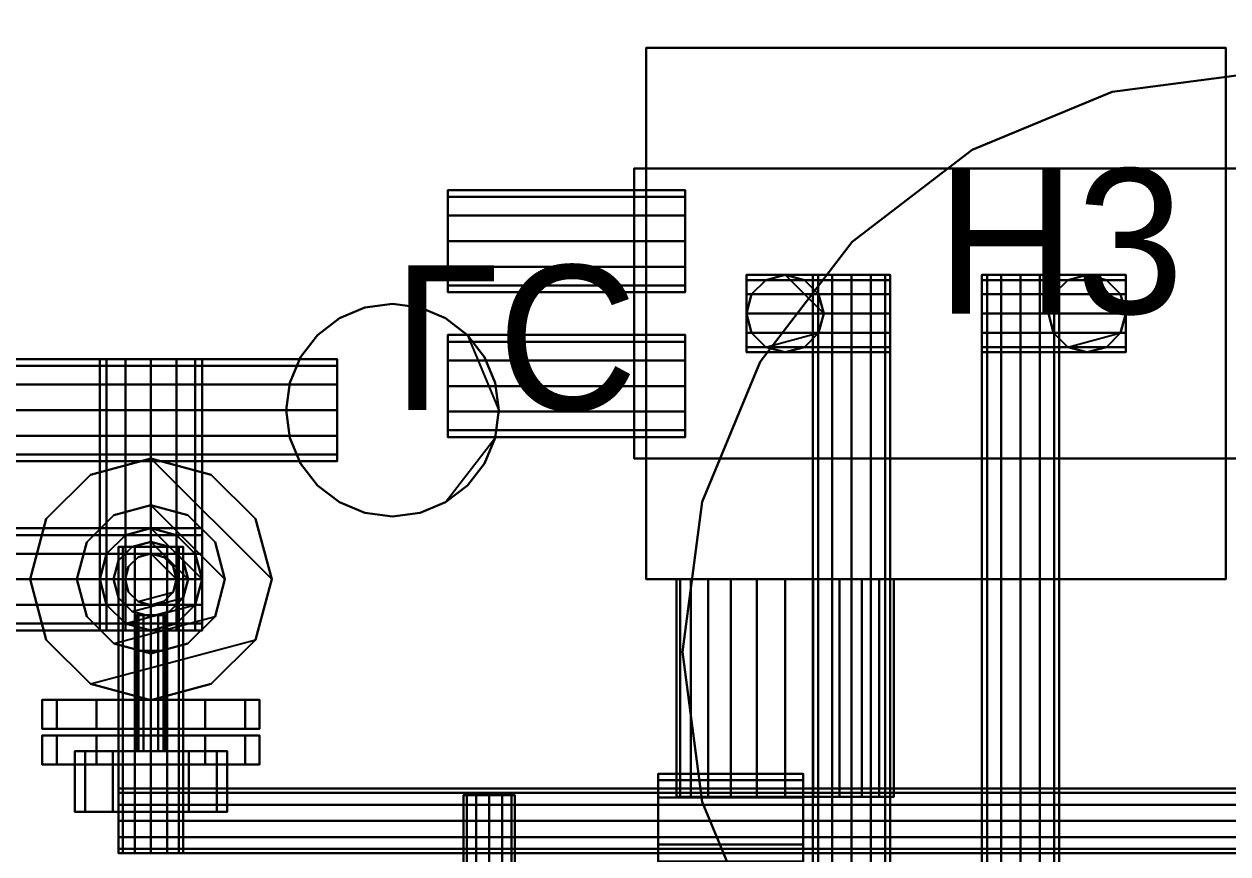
# Model space of a CAD drawing. Header units: millimetres. Extents: x 14850 to 20950, y 8600 to 14100.
# Drawn here: x 17907.5 to 18405.8, y 13236.3 to 13579.9 of the extents above; entities that cross this region are included whole.
import ezdxf

# ---------------------------------------------------------------- set-up
doc = ezdxf.new("R2010")
doc.units = ezdxf.units.MM
doc.layers.add('АР_3D_стены', color=8, linetype='Continuous')
doc.layers.add('ТМ_3D_Марки', color=7, linetype='Continuous')
for name, color, linetype, true_color in [('ТМ_3D_Арматура', 7, 'Continuous', 0xb48c3c), ('ТМ_3D_В1', 7, 'Continuous', 0x06b6d4), ('ТМ_3D_Оборудование', 7, 'Continuous', 0xe2e8f0), ('ТМ_3D_Т1', 7, 'Continuous', 0xdc2626), ('ТМ_3D_Т2', 7, 'Continuous', 0x2563eb)]:
    doc.layers.add(name, color=color, linetype=linetype, true_color=true_color)

msp = doc.modelspace()

# ---------------------------------------------------------------- texts
at = {"layer": 'ТМ_3D_Марки'}
for s, p in [('Н3', (18285, 13460, 1900)), ('ГС', (18060, 13420, 1950))]:
    msp.add_text(s, height=60, dxfattribs=at).set_placement(p)

# ---------------------------------------------------------------- meshes
at = {"layer": 'АР_3D_стены'}
mesh = msp.add_polyface(dxfattribs=at)
corners = [(14850, 13599.6), (14850, 13999.6), (19800.2, 13999.6), (19800.2, 13999.6, 3650), (14850, 13999.6, 3650), (14850, 13599.6, 3650), (20200.2, 12599.6), (19800.2, 12599.6), (19800.2, 13500.4), (19800.2, 13500.4, 3650), (19800.2, 12599.6, 3650), (20200.2, 12599.6, 3650), (19800.2, 14050), (20200.2, 14050), (20200.2, 13999.6), (20200.2, 13999.6, 3650), (20200.2, 14050, 3650), (19800.2, 14050, 3650), (18538.2, 13599.6), (18538.2, 13599.6, 3650), (19800.2, 13599.6), (19800.2, 13599.6, 3650)]
mesh.append_faces([[corners[k] for k in face] for face in [(0, 1, 2), (3, 4, 5), (6, 7, 8), (9, 10, 11), (12, 13, 14), (15, 16, 17), (18, 0, 2), (3, 5, 19), (6, 8, 20), (21, 9, 11), (12, 14, 6), (11, 15, 17), (20, 18, 2), (3, 19, 21), (2, 12, 6), (11, 17, 3), (6, 20, 2), (3, 21, 11), (2, 12, 17, 3), (12, 13, 16, 17), (13, 14, 15, 16), (14, 6, 11, 15), (6, 7, 10, 11), (7, 8, 9, 10), (8, 20, 21, 9), (20, 18, 19, 21), (18, 0, 5, 19), (0, 1, 4, 5), (1, 2, 3, 4)]])
at = {"layer": 'ТМ_3D_Арматура', "color": 155, "true_color": 0x64748b}
mesh = msp.add_polyface(dxfattribs=at)
corners = [(18010, 13350, 2060), (18003.3, 13375, 2060), (18003.3, 13375, 2340), (18010, 13350, 2340), (17985, 13393.3, 2060), (17985, 13393.3, 2340), (17960, 13400, 2060), (17960, 13400, 2340), (17935, 13393.3, 2060), (17935, 13393.3, 2340), (17916.7, 13375, 2060), (17916.7, 13375, 2340), (17910, 13350, 2060), (17910, 13350, 2340), (17916.7, 13325, 2060), (17916.7, 13325, 2340), (17935, 13306.7, 2060), (17935, 13306.7, 2340), (17960, 13300, 2060), (17960, 13300, 2340), (17985, 13306.7, 2060), (17985, 13306.7, 2340), (18003.3, 13325, 2060), (18003.3, 13325, 2340)]
mesh.append_faces([[corners[k] for k in face] for face in [(0, 1, 2, 3), (1, 4, 5, 2), (4, 6, 7, 5), (6, 8, 9, 7), (8, 10, 11, 9), (10, 12, 13, 11), (12, 14, 15, 13), (14, 16, 17, 15), (16, 18, 19, 17), (18, 20, 21, 19), (20, 22, 23, 21), (22, 0, 3, 23), (22, 20, 18, 16), (3, 2, 5, 7)]])
at = {"layer": 'ТМ_3D_Арматура', "color": 33, "true_color": 0xbf9142}
mesh = msp.add_polyface(dxfattribs=at)
corners = [(17990.65, 13350, 2457.7), (17986.54, 13365.33, 2457.7), (17986.54, 13365.33, 2542.3), (17990.65, 13350, 2542.3), (17975.33, 13376.54, 2457.7), (17975.33, 13376.54, 2542.3), (17960, 13380.65, 2457.7), (17960, 13380.65, 2542.3), (17944.67, 13376.54, 2457.7), (17944.67, 13376.54, 2542.3), (17933.46, 13365.33, 2457.7), (17933.46, 13365.33, 2542.3), (17929.35, 13350, 2457.7), (17929.35, 13350, 2542.3), (17933.46, 13334.67, 2457.7), (17933.46, 13334.67, 2542.3), (17944.67, 13323.46, 2457.7), (17944.67, 13323.46, 2542.3), (17960, 13319.35, 2457.7), (17960, 13319.35, 2542.3), (17975.33, 13323.46, 2457.7), (17975.33, 13323.46, 2542.3), (17986.54, 13334.67, 2457.7), (17986.54, 13334.67, 2542.3)]
mesh.append_faces([[corners[k] for k in face] for face in [(0, 1, 2, 3), (1, 4, 5, 2), (4, 6, 7, 5), (6, 8, 9, 7), (8, 10, 11, 9), (10, 12, 13, 11), (12, 14, 15, 13), (14, 16, 17, 15), (16, 18, 19, 17), (18, 20, 21, 19), (20, 22, 23, 21), (22, 0, 3, 23), (22, 20, 18, 16), (3, 2, 5, 7)]])
mesh = msp.add_polyface(dxfattribs=at)
corners = [(17990.65, 13350, 1807.7), (17986.54, 13365.33, 1807.7), (17986.54, 13365.33, 1892.3), (17990.65, 13350, 1892.3), (17975.33, 13376.54, 1807.7), (17975.33, 13376.54, 1892.3), (17960, 13380.65, 1807.7), (17960, 13380.65, 1892.3), (17944.67, 13376.54, 1807.7), (17944.67, 13376.54, 1892.3), (17933.46, 13365.33, 1807.7), (17933.46, 13365.33, 1892.3), (17929.35, 13350, 1807.7), (17929.35, 13350, 1892.3), (17933.46, 13334.67, 1807.7), (17933.46, 13334.67, 1892.3), (17944.67, 13323.46, 1807.7), (17944.67, 13323.46, 1892.3), (17960, 13319.35, 1807.7), (17960, 13319.35, 1892.3), (17975.33, 13323.46, 1807.7), (17975.33, 13323.46, 1892.3), (17986.54, 13334.67, 1807.7), (17986.54, 13334.67, 1892.3)]
mesh.append_faces([[corners[k] for k in face] for face in [(0, 1, 2, 3), (1, 4, 5, 2), (4, 6, 7, 5), (6, 8, 9, 7), (8, 10, 11, 9), (10, 12, 13, 11), (12, 14, 15, 13), (14, 16, 17, 15), (16, 18, 19, 17), (18, 20, 21, 19), (20, 22, 23, 21), (22, 0, 3, 23), (22, 20, 18, 16), (3, 2, 5, 7)]])
mesh = msp.add_polyface(dxfattribs=at)
corners = [(17975.45, 13350, 520), (17973.38, 13357.73, 520), (17973.38, 13357.73, 580), (17975.45, 13350, 580), (17967.72, 13363.38, 520), (17967.72, 13363.38, 580), (17960, 13365.45, 520), (17960, 13365.45, 580), (17952.28, 13363.38, 520), (17952.28, 13363.38, 580), (17946.62, 13357.73, 520), (17946.62, 13357.73, 580), (17944.55, 13350, 520), (17944.55, 13350, 580), (17946.62, 13342.27, 520), (17946.62, 13342.27, 580), (17952.28, 13336.62, 520), (17952.28, 13336.62, 580), (17960, 13334.55, 520), (17960, 13334.55, 580), (17967.72, 13336.62, 520), (17967.72, 13336.62, 580), (17973.38, 13342.27, 520), (17973.38, 13342.27, 580)]
mesh.append_faces([[corners[k] for k in face] for face in [(0, 1, 2, 3), (1, 4, 5, 2), (4, 6, 7, 5), (6, 8, 9, 7), (8, 10, 11, 9), (10, 12, 13, 11), (12, 14, 15, 13), (14, 16, 17, 15), (16, 18, 19, 17), (18, 20, 21, 19), (20, 22, 23, 21), (22, 0, 3, 23), (22, 20, 18, 16), (3, 2, 5, 7)]])
mesh = msp.add_polyface(dxfattribs=at)
corners = [(17966, 13335.1, 550), (17965.2, 13335.1, 553), (17965.2, 13300.1, 553), (17966, 13300.1, 550), (17963, 13335.1, 555.2), (17963, 13300.1, 555.2), (17960, 13335.1, 556), (17960, 13300.1, 556), (17957, 13335.1, 555.2), (17957, 13300.1, 555.2), (17954.8, 13335.1, 553), (17954.8, 13300.1, 553), (17954, 13335.1, 550), (17954, 13300.1, 550), (17954.8, 13335.1, 547), (17954.8, 13300.1, 547), (17957, 13335.1, 544.8), (17957, 13300.1, 544.8), (17960, 13335.1, 544), (17960, 13300.1, 544), (17963, 13335.1, 544.8), (17963, 13300.1, 544.8), (17965.2, 13335.1, 547), (17965.2, 13300.1, 547)]
mesh.append_faces([[corners[k] for k in face] for face in [(0, 1, 2, 3), (1, 4, 5, 2), (4, 6, 7, 5), (6, 8, 9, 7), (8, 10, 11, 9), (10, 12, 13, 11), (12, 14, 15, 13), (14, 16, 17, 15), (16, 18, 19, 17), (18, 20, 21, 19), (20, 22, 23, 21), (22, 0, 3, 23), (22, 20, 18, 16), (3, 2, 5, 7)]])
mesh = msp.add_polyface(dxfattribs=at)
corners = [(17966, 13328.8, 1600), (17965.2, 13328.8, 1603), (17965.2, 13278.9, 1603), (17966, 13278.9, 1600), (17963, 13328.8, 1605.2), (17963, 13278.9, 1605.2), (17960, 13328.8, 1606), (17960, 13278.9, 1606), (17957, 13328.8, 1605.2), (17957, 13278.9, 1605.2), (17954.8, 13328.8, 1603), (17954.8, 13278.9, 1603), (17954, 13328.8, 1600), (17954, 13278.9, 1600), (17954.8, 13328.8, 1597), (17954.8, 13278.9, 1597), (17957, 13328.8, 1594.8), (17957, 13278.9, 1594.8), (17960, 13328.8, 1594), (17960, 13278.9, 1594), (17963, 13328.8, 1594.8), (17963, 13278.9, 1594.8), (17965.2, 13328.8, 1597), (17965.2, 13278.9, 1597)]
mesh.append_faces([[corners[k] for k in face] for face in [(0, 1, 2, 3), (1, 4, 5, 2), (4, 6, 7, 5), (6, 8, 9, 7), (8, 10, 11, 9), (10, 12, 13, 11), (12, 14, 15, 13), (14, 16, 17, 15), (16, 18, 19, 17), (18, 20, 21, 19), (20, 22, 23, 21), (22, 0, 3, 23), (22, 20, 18, 16), (3, 2, 5, 7)]])
mesh = msp.add_polyface(dxfattribs=at)
corners = [(17966, 13320.4, 2500), (17965.2, 13320.4, 2503), (17965.2, 13285.4, 2503), (17966, 13285.4, 2500), (17963, 13320.4, 2505.2), (17963, 13285.4, 2505.2), (17960, 13320.4, 2506), (17960, 13285.4, 2506), (17957, 13320.4, 2505.2), (17957, 13285.4, 2505.2), (17954.8, 13320.4, 2503), (17954.8, 13285.4, 2503), (17954, 13320.4, 2500), (17954, 13285.4, 2500), (17954.8, 13320.4, 2497), (17954.8, 13285.4, 2497), (17957, 13320.4, 2494.8), (17957, 13285.4, 2494.8), (17960, 13320.4, 2494), (17960, 13285.4, 2494), (17963, 13320.4, 2494.8), (17963, 13285.4, 2494.8), (17965.2, 13320.4, 2497), (17965.2, 13285.4, 2497)]
mesh.append_faces([[corners[k] for k in face] for face in [(0, 1, 2, 3), (1, 4, 5, 2), (4, 6, 7, 5), (6, 8, 9, 7), (8, 10, 11, 9), (10, 12, 13, 11), (12, 14, 15, 13), (14, 16, 17, 15), (16, 18, 19, 17), (18, 20, 21, 19), (20, 22, 23, 21), (22, 0, 3, 23), (22, 20, 18, 16), (3, 2, 5, 7)]])
mesh = msp.add_polyface(dxfattribs=at)
corners = [(17966, 13320.4, 1850), (17965.2, 13320.4, 1853), (17965.2, 13285.4, 1853), (17966, 13285.4, 1850), (17963, 13320.4, 1855.2), (17963, 13285.4, 1855.2), (17960, 13320.4, 1856), (17960, 13285.4, 1856), (17957, 13320.4, 1855.2), (17957, 13285.4, 1855.2), (17954.8, 13320.4, 1853), (17954.8, 13285.4, 1853), (17954, 13320.4, 1850), (17954, 13285.4, 1850), (17954.8, 13320.4, 1847), (17954.8, 13285.4, 1847), (17957, 13320.4, 1844.8), (17957, 13285.4, 1844.8), (17960, 13320.4, 1844), (17960, 13285.4, 1844), (17963, 13320.4, 1844.8), (17963, 13285.4, 1844.8), (17965.2, 13320.4, 1847), (17965.2, 13285.4, 1847)]
mesh.append_faces([[corners[k] for k in face] for face in [(0, 1, 2, 3), (1, 4, 5, 2), (4, 6, 7, 5), (6, 8, 9, 7), (8, 10, 11, 9), (10, 12, 13, 11), (12, 14, 15, 13), (14, 16, 17, 15), (16, 18, 19, 17), (18, 20, 21, 19), (20, 22, 23, 21), (22, 0, 3, 23), (22, 20, 18, 16), (3, 2, 5, 7)]])
at = {"layer": 'ТМ_3D_Арматура', "color": 152, "true_color": 0x2563eb}
mesh = msp.add_polyface(dxfattribs=at)
corners = [(18005, 13300.1, 550), (17998.97, 13300.1, 572.5), (17998.97, 13288.1, 572.5), (18005, 13288.1, 550), (17982.5, 13300.1, 588.97), (17982.5, 13288.1, 588.97), (17960, 13300.1, 595), (17960, 13288.1, 595), (17937.5, 13300.1, 588.97), (17937.5, 13288.1, 588.97), (17921.03, 13300.1, 572.5), (17921.03, 13288.1, 572.5), (17915, 13300.1, 550), (17915, 13288.1, 550), (17921.03, 13300.1, 527.5), (17921.03, 13288.1, 527.5), (17937.5, 13300.1, 511.03), (17937.5, 13288.1, 511.03), (17960, 13300.1, 505), (17960, 13288.1, 505), (17982.5, 13300.1, 511.03), (17982.5, 13288.1, 511.03), (17998.97, 13300.1, 527.5), (17998.97, 13288.1, 527.5)]
mesh.append_faces([[corners[k] for k in face] for face in [(0, 1, 2, 3), (1, 4, 5, 2), (4, 6, 7, 5), (6, 8, 9, 7), (8, 10, 11, 9), (10, 12, 13, 11), (12, 14, 15, 13), (14, 16, 17, 15), (16, 18, 19, 17), (18, 20, 21, 19), (20, 22, 23, 21), (22, 0, 3, 23), (22, 20, 18, 16), (3, 2, 5, 7)]])
mesh = msp.add_polyface(dxfattribs=at)
corners = [(18005, 13285.4, 2500), (17998.97, 13285.4, 2522.5), (17998.97, 13273.4, 2522.5), (18005, 13273.4, 2500), (17982.5, 13285.4, 2538.97), (17982.5, 13273.4, 2538.97), (17960, 13285.4, 2545), (17960, 13273.4, 2545), (17937.5, 13285.4, 2538.97), (17937.5, 13273.4, 2538.97), (17921.03, 13285.4, 2522.5), (17921.03, 13273.4, 2522.5), (17915, 13285.4, 2500), (17915, 13273.4, 2500), (17921.03, 13285.4, 2477.5), (17921.03, 13273.4, 2477.5), (17937.5, 13285.4, 2461.03), (17937.5, 13273.4, 2461.03), (17960, 13285.4, 2455), (17960, 13273.4, 2455), (17982.5, 13285.4, 2461.03), (17982.5, 13273.4, 2461.03), (17998.97, 13285.4, 2477.5), (17998.97, 13273.4, 2477.5)]
mesh.append_faces([[corners[k] for k in face] for face in [(0, 1, 2, 3), (1, 4, 5, 2), (4, 6, 7, 5), (6, 8, 9, 7), (8, 10, 11, 9), (10, 12, 13, 11), (12, 14, 15, 13), (14, 16, 17, 15), (16, 18, 19, 17), (18, 20, 21, 19), (20, 22, 23, 21), (22, 0, 3, 23), (22, 20, 18, 16), (3, 2, 5, 7)]])
mesh = msp.add_polyface(dxfattribs=at)
corners = [(18005, 13285.4, 1850), (17998.97, 13285.4, 1872.5), (17998.97, 13273.4, 1872.5), (18005, 13273.4, 1850), (17982.5, 13285.4, 1888.97), (17982.5, 13273.4, 1888.97), (17960, 13285.4, 1895), (17960, 13273.4, 1895), (17937.5, 13285.4, 1888.97), (17937.5, 13273.4, 1888.97), (17921.03, 13285.4, 1872.5), (17921.03, 13273.4, 1872.5), (17915, 13285.4, 1850), (17915, 13273.4, 1850), (17921.03, 13285.4, 1827.5), (17921.03, 13273.4, 1827.5), (17937.5, 13285.4, 1811.03), (17937.5, 13273.4, 1811.03), (17960, 13285.4, 1805), (17960, 13273.4, 1805), (17982.5, 13285.4, 1811.03), (17982.5, 13273.4, 1811.03), (17998.97, 13285.4, 1827.5), (17998.97, 13273.4, 1827.5)]
mesh.append_faces([[corners[k] for k in face] for face in [(0, 1, 2, 3), (1, 4, 5, 2), (4, 6, 7, 5), (6, 8, 9, 7), (8, 10, 11, 9), (10, 12, 13, 11), (12, 14, 15, 13), (14, 16, 17, 15), (16, 18, 19, 17), (18, 20, 21, 19), (20, 22, 23, 21), (22, 0, 3, 23), (22, 20, 18, 16), (3, 2, 5, 7)]])
at = {"layer": 'ТМ_3D_Арматура', "color": 7, "true_color": 0xf1f5f9}
mesh = msp.add_polyface(dxfattribs=at)
corners = [(17991.5, 13278.9, 1600), (17987.28, 13278.9, 1615.75), (17987.28, 13253.8, 1615.75), (17991.5, 13253.8, 1600), (17975.75, 13278.9, 1627.28), (17975.75, 13253.8, 1627.28), (17960, 13278.9, 1631.5), (17960, 13253.8, 1631.5), (17944.25, 13278.9, 1627.28), (17944.25, 13253.8, 1627.28), (17932.72, 13278.9, 1615.75), (17932.72, 13253.8, 1615.75), (17928.5, 13278.9, 1600), (17928.5, 13253.8, 1600), (17932.72, 13278.9, 1584.25), (17932.72, 13253.8, 1584.25), (17944.25, 13278.9, 1572.72), (17944.25, 13253.8, 1572.72), (17960, 13278.9, 1568.5), (17960, 13253.8, 1568.5), (17975.75, 13278.9, 1572.72), (17975.75, 13253.8, 1572.72), (17987.28, 13278.9, 1584.25), (17987.28, 13253.8, 1584.25)]
mesh.append_faces([[corners[k] for k in face] for face in [(0, 1, 2, 3), (1, 4, 5, 2), (4, 6, 7, 5), (6, 8, 9, 7), (8, 10, 11, 9), (10, 12, 13, 11), (12, 14, 15, 13), (14, 16, 17, 15), (16, 18, 19, 17), (18, 20, 21, 19), (20, 22, 23, 21), (22, 0, 3, 23), (22, 20, 18, 16), (3, 2, 5, 7)]])
at = {"layer": 'ТМ_3D_Арматура', "color": 33, "true_color": 0xbf9142}
mesh = msp.add_polyface(dxfattribs=at)
corners = [(18170, 13269.45, 800), (18170, 13266.84, 809.73), (18230, 13266.84, 809.73), (18230, 13269.45, 800), (18170, 13259.73, 816.84), (18230, 13259.73, 816.84), (18170, 13250, 819.45), (18230, 13250, 819.45), (18170, 13240.27, 816.84), (18230, 13240.27, 816.84), (18170, 13233.16, 809.73), (18230, 13233.16, 809.73), (18170, 13230.55, 800), (18230, 13230.55, 800), (18170, 13233.16, 790.28), (18230, 13233.16, 790.28), (18170, 13240.27, 783.16), (18230, 13240.27, 783.16), (18170, 13250, 780.55), (18230, 13250, 780.55), (18170, 13259.73, 783.16), (18230, 13259.73, 783.16), (18170, 13266.84, 790.28), (18230, 13266.84, 790.28)]
mesh.append_faces([[corners[k] for k in face] for face in [(0, 1, 2, 3), (1, 4, 5, 2), (4, 6, 7, 5), (6, 8, 9, 7), (8, 10, 11, 9), (10, 12, 13, 11), (12, 14, 15, 13), (14, 16, 17, 15), (16, 18, 19, 17), (18, 20, 21, 19), (20, 22, 23, 21), (22, 0, 3, 23), (22, 20, 18, 16), (3, 2, 5, 7)]])
at = {"layer": 'ТМ_3D_В1'}
mesh = msp.add_polyface(dxfattribs=at)
corners = [(18089.35, 13169.35, 800), (18090.78, 13169.35, 805.33), (18090.78, 13260.65, 805.33), (18089.35, 13260.65, 800), (18094.67, 13169.35, 809.22), (18094.67, 13260.65, 809.22), (18100, 13169.35, 810.65), (18100, 13260.65, 810.65), (18105.33, 13169.35, 809.22), (18105.33, 13260.65, 809.22), (18109.22, 13169.35, 805.33), (18109.22, 13260.65, 805.33), (18110.65, 13169.35, 800), (18110.65, 13260.65, 800), (18109.22, 13169.35, 794.68), (18109.22, 13260.65, 794.68), (18105.33, 13169.35, 790.78), (18105.33, 13260.65, 790.78), (18100, 13169.35, 789.35), (18100, 13260.65, 789.35), (18094.67, 13169.35, 790.78), (18094.67, 13260.65, 790.78), (18090.78, 13169.35, 794.68), (18090.78, 13260.65, 794.68)]
mesh.append_faces([[corners[k] for k in face] for face in [(0, 1, 2, 3), (1, 4, 5, 2), (4, 6, 7, 5), (6, 8, 9, 7), (8, 10, 11, 9), (10, 12, 13, 11), (12, 14, 15, 13), (14, 16, 17, 15), (16, 18, 19, 17), (18, 20, 21, 19), (20, 22, 23, 21), (22, 0, 3, 23), (22, 20, 18, 16), (3, 2, 5, 7)]])
at = {"layer": 'ТМ_3D_Оборудование', "color": 179, "true_color": 0x1e293b}
mesh = msp.add_polyface(dxfattribs=at)
corners = [(18165, 13350, 1380), (18165, 13570, 1380), (18405, 13570, 1380), (18405, 13350, 1380), (18165, 13350, 1800), (18405, 13350, 1800), (18405, 13570, 1800), (18165, 13570, 1800)]
mesh.append_faces([[corners[k] for k in face] for face in [(0, 1, 2, 3), (4, 5, 6, 7), (0, 3, 5, 4), (3, 2, 6, 5), (2, 1, 7, 6), (1, 0, 4, 7)]])
at = {"layer": 'ТМ_3D_Оборудование', "color": 22, "true_color": 0xdc2626}
mesh = msp.add_polyface(dxfattribs=at)
corners = [(18660, 13320), (18651.82, 13382.12), (18651.82, 13382.12, 620), (18660, 13320, 620), (18627.85, 13440), (18627.85, 13440, 620), (18589.71, 13489.71), (18589.71, 13489.71, 620), (18540, 13527.85), (18540, 13527.85, 620), (18482.12, 13551.82), (18482.12, 13551.82, 620), (18420, 13560), (18420, 13560, 620), (18357.88, 13551.82), (18357.88, 13551.82, 620), (18300, 13527.85), (18300, 13527.85, 620), (18250.29, 13489.71), (18250.29, 13489.71, 620), (18212.15, 13440), (18212.15, 13440, 620), (18188.18, 13382.12), (18188.18, 13382.12, 620), (18180, 13320), (18180, 13320, 620), (18188.18, 13257.88), (18188.18, 13257.88, 620), (18212.15, 13200), (18212.15, 13200, 620), (18250.29, 13150.29), (18250.29, 13150.29, 620), (18300, 13112.15), (18300, 13112.15, 620), (18357.88, 13088.18), (18357.88, 13088.18, 620), (18420, 13080), (18420, 13080, 620), (18482.12, 13088.18), (18482.12, 13088.18, 620), (18540, 13112.15), (18540, 13112.15, 620), (18589.71, 13150.29), (18589.71, 13150.29, 620), (18627.85, 13200), (18627.85, 13200, 620), (18651.82, 13257.88), (18651.82, 13257.88, 620)]
mesh.append_faces([[corners[k] for k in face] for face in [(0, 1, 2, 3), (1, 4, 5, 2), (4, 6, 7, 5), (6, 8, 9, 7), (8, 10, 11, 9), (10, 12, 13, 11), (12, 14, 15, 13), (14, 16, 17, 15), (16, 18, 19, 17), (18, 20, 21, 19), (20, 22, 23, 21), (22, 24, 25, 23), (24, 26, 27, 25), (26, 28, 29, 27), (28, 30, 31, 29), (30, 32, 33, 31), (32, 34, 35, 33), (34, 36, 37, 35), (36, 38, 39, 37), (38, 40, 41, 39), (40, 42, 43, 41), (42, 44, 45, 43), (44, 46, 47, 45), (46, 0, 3, 47), (46, 44, 42, 40), (3, 2, 5, 7)]])
at = {"layer": 'ТМ_3D_Оборудование', "color": 149, "true_color": 0x334155}
mesh = msp.add_polyface(dxfattribs=at)
corners = [(18160, 13400, 1260), (18160, 13520, 1260), (19660, 13520, 1260), (19660, 13400, 1260), (18160, 13400, 1380), (19660, 13400, 1380), (19660, 13520, 1380), (18160, 13520, 1380)]
mesh.append_faces([[corners[k] for k in face] for face in [(0, 1, 2, 3), (4, 5, 6, 7), (0, 3, 5, 4), (3, 2, 6, 5), (2, 1, 7, 6), (1, 0, 4, 7)]])
at = {"layer": 'ТМ_3D_Оборудование', "color": 167, "true_color": 0x475569}
mesh = msp.add_polyface(dxfattribs=at)
corners = [(18104, 13420, 950), (18102.5, 13431.39, 950), (18102.5, 13431.39, 1850), (18104, 13420, 1850), (18098.11, 13442, 950), (18098.11, 13442, 1850), (18091.11, 13451.11, 950), (18091.11, 13451.11, 1850), (18082, 13458.11, 950), (18082, 13458.11, 1850), (18071.39, 13462.5, 950), (18071.39, 13462.5, 1850), (18060, 13464, 950), (18060, 13464, 1850), (18048.61, 13462.5, 950), (18048.61, 13462.5, 1850), (18038, 13458.11, 950), (18038, 13458.11, 1850), (18028.89, 13451.11, 950), (18028.89, 13451.11, 1850), (18021.89, 13442, 950), (18021.89, 13442, 1850), (18017.5, 13431.39, 950), (18017.5, 13431.39, 1850), (18016, 13420, 950), (18016, 13420, 1850), (18017.5, 13408.61, 950), (18017.5, 13408.61, 1850), (18021.89, 13398, 950), (18021.89, 13398, 1850), (18028.89, 13388.89, 950), (18028.89, 13388.89, 1850), (18038, 13381.89, 950), (18038, 13381.89, 1850), (18048.61, 13377.5, 950), (18048.61, 13377.5, 1850), (18060, 13376, 950), (18060, 13376, 1850), (18071.39, 13377.5, 950), (18071.39, 13377.5, 1850), (18082, 13381.89, 950), (18082, 13381.89, 1850), (18091.11, 13388.89, 950), (18091.11, 13388.89, 1850), (18098.11, 13398, 950), (18098.11, 13398, 1850), (18102.5, 13408.61, 950), (18102.5, 13408.61, 1850)]
mesh.append_faces([[corners[k] for k in face] for face in [(0, 1, 2, 3), (1, 4, 5, 2), (4, 6, 7, 5), (6, 8, 9, 7), (8, 10, 11, 9), (10, 12, 13, 11), (12, 14, 15, 13), (14, 16, 17, 15), (16, 18, 19, 17), (18, 20, 21, 19), (20, 22, 23, 21), (22, 24, 25, 23), (24, 26, 27, 25), (26, 28, 29, 27), (28, 30, 31, 29), (30, 32, 33, 31), (32, 34, 35, 33), (34, 36, 37, 35), (36, 38, 39, 37), (38, 40, 41, 39), (40, 42, 43, 41), (42, 44, 45, 43), (44, 46, 47, 45), (46, 0, 3, 47), (46, 44, 42, 40), (3, 2, 5, 7)]])
at = {"layer": 'ТМ_3D_Оборудование', "color": 136, "true_color": 0x008078}
mesh = msp.add_polyface(dxfattribs=at)
corners = [(18267.5, 13350, 1590), (18265.97, 13350, 1601.65), (18265.97, 13260, 1601.65), (18267.5, 13260, 1590), (18261.47, 13350, 1612.5), (18261.47, 13260, 1612.5), (18254.32, 13350, 1621.82), (18254.32, 13260, 1621.82), (18245, 13350, 1628.97), (18245, 13260, 1628.97), (18234.15, 13350, 1633.47), (18234.15, 13260, 1633.47), (18222.5, 13350, 1635), (18222.5, 13260, 1635), (18210.85, 13350, 1633.47), (18210.85, 13260, 1633.47), (18200, 13350, 1628.97), (18200, 13260, 1628.97), (18190.68, 13350, 1621.82), (18190.68, 13260, 1621.82), (18183.53, 13350, 1612.5), (18183.53, 13260, 1612.5), (18179.03, 13350, 1601.65), (18179.03, 13260, 1601.65), (18177.5, 13350, 1590), (18177.5, 13260, 1590), (18179.03, 13350, 1578.35), (18179.03, 13260, 1578.35), (18183.53, 13350, 1567.5), (18183.53, 13260, 1567.5), (18190.68, 13350, 1558.18), (18190.68, 13260, 1558.18), (18200, 13350, 1551.03), (18200, 13260, 1551.03), (18210.85, 13350, 1546.53), (18210.85, 13260, 1546.53), (18222.5, 13350, 1545), (18222.5, 13260, 1545), (18234.15, 13350, 1546.53), (18234.15, 13260, 1546.53), (18245, 13350, 1551.03), (18245, 13260, 1551.03), (18254.32, 13350, 1558.18), (18254.32, 13260, 1558.18), (18261.47, 13350, 1567.5), (18261.47, 13260, 1567.5), (18265.97, 13350, 1578.35), (18265.97, 13260, 1578.35)]
mesh.append_faces([[corners[k] for k in face] for face in [(0, 1, 2, 3), (1, 4, 5, 2), (4, 6, 7, 5), (6, 8, 9, 7), (8, 10, 11, 9), (10, 12, 13, 11), (12, 14, 15, 13), (14, 16, 17, 15), (16, 18, 19, 17), (18, 20, 21, 19), (20, 22, 23, 21), (22, 24, 25, 23), (24, 26, 27, 25), (26, 28, 29, 27), (28, 30, 31, 29), (30, 32, 33, 31), (32, 34, 35, 33), (34, 36, 37, 35), (36, 38, 39, 37), (38, 40, 41, 39), (40, 42, 43, 41), (42, 44, 45, 43), (44, 46, 47, 45), (46, 0, 3, 47), (46, 44, 42, 40), (3, 2, 5, 7)]])
at = {"layer": 'ТМ_3D_Т1'}
mesh = msp.add_polyface(dxfattribs=at)
corners = [(18082.85, 13511.15, 1320), (18082.85, 13508.32, 1330.58), (18181.15, 13508.32, 1330.58), (18181.15, 13511.15, 1320), (18082.85, 13500.58, 1338.32), (18181.15, 13500.58, 1338.32), (18082.85, 13490, 1341.15), (18181.15, 13490, 1341.15), (18082.85, 13479.42, 1338.32), (18181.15, 13479.42, 1338.32), (18082.85, 13471.68, 1330.58), (18181.15, 13471.68, 1330.58), (18082.85, 13468.85, 1320), (18181.15, 13468.85, 1320), (18082.85, 13471.68, 1309.42), (18181.15, 13471.68, 1309.42), (18082.85, 13479.42, 1301.68), (18181.15, 13479.42, 1301.68), (18082.85, 13490, 1298.85), (18181.15, 13490, 1298.85), (18082.85, 13500.58, 1301.68), (18181.15, 13500.58, 1301.68), (18082.85, 13508.32, 1309.42), (18181.15, 13508.32, 1309.42)]
mesh.append_faces([[corners[k] for k in face] for face in [(0, 1, 2, 3), (1, 4, 5, 2), (4, 6, 7, 5), (6, 8, 9, 7), (8, 10, 11, 9), (10, 12, 13, 11), (12, 14, 15, 13), (14, 16, 17, 15), (16, 18, 19, 17), (18, 20, 21, 19), (20, 22, 23, 21), (22, 0, 3, 23), (22, 20, 18, 16), (3, 2, 5, 7)]])
mesh = msp.add_polyface(dxfattribs=at)
corners = [(18238.5, 13460, 1784), (18236.36, 13468, 1784), (18236.36, 13468, 3216), (18238.5, 13460, 3216), (18230.5, 13473.86, 1784), (18230.5, 13473.86, 3216), (18222.5, 13476, 1784), (18222.5, 13476, 3216), (18214.5, 13473.86, 1784), (18214.5, 13473.86, 3216), (18208.64, 13468, 1784), (18208.64, 13468, 3216), (18206.5, 13460, 1784), (18206.5, 13460, 3216), (18208.64, 13452, 1784), (18208.64, 13452, 3216), (18214.5, 13446.14, 1784), (18214.5, 13446.14, 3216), (18222.5, 13444, 1784), (18222.5, 13444, 3216), (18230.5, 13446.14, 1784), (18230.5, 13446.14, 3216), (18236.36, 13452, 1784), (18236.36, 13452, 3216)]
mesh.append_faces([[corners[k] for k in face] for face in [(0, 1, 2, 3), (1, 4, 5, 2), (4, 6, 7, 5), (6, 8, 9, 7), (8, 10, 11, 9), (10, 12, 13, 11), (12, 14, 15, 13), (14, 16, 17, 15), (16, 18, 19, 17), (18, 20, 21, 19), (20, 22, 23, 21), (22, 0, 3, 23), (22, 20, 18, 16), (3, 2, 5, 7)]])
mesh = msp.add_polyface(dxfattribs=at)
corners = [(18206.5, 13476, 3200), (18206.5, 13473.86, 3208), (18266, 13473.86, 3208), (18266, 13476, 3200), (18206.5, 13468, 3213.86), (18266, 13468, 3213.86), (18206.5, 13460, 3216), (18266, 13460, 3216), (18206.5, 13452, 3213.86), (18266, 13452, 3213.86), (18206.5, 13446.14, 3208), (18266, 13446.14, 3208), (18206.5, 13444, 3200), (18266, 13444, 3200), (18206.5, 13446.14, 3192), (18266, 13446.14, 3192), (18206.5, 13452, 3186.14), (18266, 13452, 3186.14), (18206.5, 13460, 3184), (18266, 13460, 3184), (18206.5, 13468, 3186.14), (18266, 13468, 3186.14), (18206.5, 13473.86, 3192), (18266, 13473.86, 3192)]
mesh.append_faces([[corners[k] for k in face] for face in [(0, 1, 2, 3), (1, 4, 5, 2), (4, 6, 7, 5), (6, 8, 9, 7), (8, 10, 11, 9), (10, 12, 13, 11), (12, 14, 15, 13), (14, 16, 17, 15), (16, 18, 19, 17), (18, 20, 21, 19), (20, 22, 23, 21), (22, 0, 3, 23), (22, 20, 18, 16), (3, 2, 5, 7)]])
mesh = msp.add_polyface(dxfattribs=at)
corners = [(18266, 13476, 3200), (18263.86, 13476, 3208), (18263.86, 10619, 3208), (18266, 10619, 3200), (18258, 13476, 3213.86), (18258, 10619, 3213.86), (18250, 13476, 3216), (18250, 10619, 3216), (18242, 13476, 3213.86), (18242, 10619, 3213.86), (18236.14, 13476, 3208), (18236.14, 10619, 3208), (18234, 13476, 3200), (18234, 10619, 3200), (18236.14, 13476, 3192), (18236.14, 10619, 3192), (18242, 13476, 3186.14), (18242, 10619, 3186.14), (18250, 13476, 3184), (18250, 10619, 3184), (18258, 13476, 3186.14), (18258, 10619, 3186.14), (18263.86, 13476, 3192), (18263.86, 10619, 3192)]
mesh.append_faces([[corners[k] for k in face] for face in [(0, 1, 2, 3), (1, 4, 5, 2), (4, 6, 7, 5), (6, 8, 9, 7), (8, 10, 11, 9), (10, 12, 13, 11), (12, 14, 15, 13), (14, 16, 17, 15), (16, 18, 19, 17), (18, 20, 21, 19), (20, 22, 23, 21), (22, 0, 3, 23), (22, 20, 18, 16), (3, 2, 5, 7)]])
mesh = msp.add_polyface(dxfattribs=at)
corners = [(17838.85, 13441.15, 1700), (17838.85, 13438.32, 1710.58), (18037.15, 13438.32, 1710.58), (18037.15, 13441.15, 1700), (17838.85, 13430.58, 1718.32), (18037.15, 13430.58, 1718.32), (17838.85, 13420, 1721.15), (18037.15, 13420, 1721.15), (17838.85, 13409.42, 1718.32), (18037.15, 13409.42, 1718.32), (17838.85, 13401.68, 1710.58), (18037.15, 13401.68, 1710.58), (17838.85, 13398.85, 1700), (18037.15, 13398.85, 1700), (17838.85, 13401.68, 1689.42), (18037.15, 13401.68, 1689.42), (17838.85, 13409.42, 1681.68), (18037.15, 13409.42, 1681.68), (17838.85, 13420, 1678.85), (18037.15, 13420, 1678.85), (17838.85, 13430.58, 1681.68), (18037.15, 13430.58, 1681.68), (17838.85, 13438.32, 1689.42), (18037.15, 13438.32, 1689.42)]
mesh.append_faces([[corners[k] for k in face] for face in [(0, 1, 2, 3), (1, 4, 5, 2), (4, 6, 7, 5), (6, 8, 9, 7), (8, 10, 11, 9), (10, 12, 13, 11), (12, 14, 15, 13), (14, 16, 17, 15), (16, 18, 19, 17), (18, 20, 21, 19), (20, 22, 23, 21), (22, 0, 3, 23), (22, 20, 18, 16), (3, 2, 5, 7)]])
at = {"layer": 'ТМ_3D_Т2'}
mesh = msp.add_polyface(dxfattribs=at)
corners = [(18304, 10549, 3200), (18306.14, 10549, 3208), (18306.14, 13476, 3208), (18304, 13476, 3200), (18312, 10549, 3213.86), (18312, 13476, 3213.86), (18320, 10549, 3216), (18320, 13476, 3216), (18328, 10549, 3213.86), (18328, 13476, 3213.86), (18333.86, 10549, 3208), (18333.86, 13476, 3208), (18336, 10549, 3200), (18336, 13476, 3200), (18333.86, 10549, 3192), (18333.86, 13476, 3192), (18328, 10549, 3186.14), (18328, 13476, 3186.14), (18320, 10549, 3184), (18320, 13476, 3184), (18312, 10549, 3186.14), (18312, 13476, 3186.14), (18306.14, 10549, 3192), (18306.14, 13476, 3192)]
mesh.append_faces([[corners[k] for k in face] for face in [(0, 1, 2, 3), (1, 4, 5, 2), (4, 6, 7, 5), (6, 8, 9, 7), (8, 10, 11, 9), (10, 12, 13, 11), (12, 14, 15, 13), (14, 16, 17, 15), (16, 18, 19, 17), (18, 20, 21, 19), (20, 22, 23, 21), (22, 0, 3, 23), (22, 20, 18, 16), (3, 2, 5, 7)]])
mesh = msp.add_polyface(dxfattribs=at)
corners = [(18304, 13476, 3200), (18304, 13473.86, 3208), (18363.5, 13473.86, 3208), (18363.5, 13476, 3200), (18304, 13468, 3213.86), (18363.5, 13468, 3213.86), (18304, 13460, 3216), (18363.5, 13460, 3216), (18304, 13452, 3213.86), (18363.5, 13452, 3213.86), (18304, 13446.14, 3208), (18363.5, 13446.14, 3208), (18304, 13444, 3200), (18363.5, 13444, 3200), (18304, 13446.14, 3192), (18363.5, 13446.14, 3192), (18304, 13452, 3186.14), (18363.5, 13452, 3186.14), (18304, 13460, 3184), (18363.5, 13460, 3184), (18304, 13468, 3186.14), (18363.5, 13468, 3186.14), (18304, 13473.86, 3192), (18363.5, 13473.86, 3192)]
mesh.append_faces([[corners[k] for k in face] for face in [(0, 1, 2, 3), (1, 4, 5, 2), (4, 6, 7, 5), (6, 8, 9, 7), (8, 10, 11, 9), (10, 12, 13, 11), (12, 14, 15, 13), (14, 16, 17, 15), (16, 18, 19, 17), (18, 20, 21, 19), (20, 22, 23, 21), (22, 0, 3, 23), (22, 20, 18, 16), (3, 2, 5, 7)]])
mesh = msp.add_polyface(dxfattribs=at)
corners = [(18363.5, 13460, 3216), (18361.36, 13468, 3216), (18361.36, 13468, 1784), (18363.5, 13460, 1784), (18355.5, 13473.86, 3216), (18355.5, 13473.86, 1784), (18347.5, 13476, 3216), (18347.5, 13476, 1784), (18339.5, 13473.86, 3216), (18339.5, 13473.86, 1784), (18333.64, 13468, 3216), (18333.64, 13468, 1784), (18331.5, 13460, 3216), (18331.5, 13460, 1784), (18333.64, 13452, 3216), (18333.64, 13452, 1784), (18339.5, 13446.14, 3216), (18339.5, 13446.14, 1784), (18347.5, 13444, 3216), (18347.5, 13444, 1784), (18355.5, 13446.14, 3216), (18355.5, 13446.14, 1784), (18361.36, 13452, 3216), (18361.36, 13452, 1784)]
mesh.append_faces([[corners[k] for k in face] for face in [(0, 1, 2, 3), (1, 4, 5, 2), (4, 6, 7, 5), (6, 8, 9, 7), (8, 10, 11, 9), (10, 12, 13, 11), (12, 14, 15, 13), (14, 16, 17, 15), (16, 18, 19, 17), (18, 20, 21, 19), (20, 22, 23, 21), (22, 0, 3, 23), (22, 20, 18, 16), (3, 2, 5, 7)]])
mesh = msp.add_polyface(dxfattribs=at)
corners = [(18181.15, 13408.85, 1320), (18181.15, 13411.68, 1330.58), (18082.85, 13411.68, 1330.58), (18082.85, 13408.85, 1320), (18181.15, 13419.42, 1338.32), (18082.85, 13419.42, 1338.32), (18181.15, 13430, 1341.15), (18082.85, 13430, 1341.15), (18181.15, 13440.58, 1338.32), (18082.85, 13440.58, 1338.32), (18181.15, 13448.32, 1330.58), (18082.85, 13448.32, 1330.58), (18181.15, 13451.15, 1320), (18082.85, 13451.15, 1320), (18181.15, 13448.32, 1309.42), (18082.85, 13448.32, 1309.42), (18181.15, 13440.58, 1301.68), (18082.85, 13440.58, 1301.68), (18181.15, 13430, 1298.85), (18082.85, 13430, 1298.85), (18181.15, 13419.42, 1301.68), (18082.85, 13419.42, 1301.68), (18181.15, 13411.68, 1309.42), (18082.85, 13411.68, 1309.42)]
mesh.append_faces([[corners[k] for k in face] for face in [(0, 1, 2, 3), (1, 4, 5, 2), (4, 6, 7, 5), (6, 8, 9, 7), (8, 10, 11, 9), (10, 12, 13, 11), (12, 14, 15, 13), (14, 16, 17, 15), (16, 18, 19, 17), (18, 20, 21, 19), (20, 22, 23, 21), (22, 0, 3, 23), (22, 20, 18, 16), (3, 2, 5, 7)]])
mesh = msp.add_polyface(dxfattribs=at)
corners = [(18037.15, 13398.85, 1050), (18037.15, 13401.68, 1060.58), (17938.85, 13401.68, 1060.58), (17938.85, 13398.85, 1050), (18037.15, 13409.42, 1068.32), (17938.85, 13409.42, 1068.32), (18037.15, 13420, 1071.15), (17938.85, 13420, 1071.15), (18037.15, 13430.58, 1068.32), (17938.85, 13430.58, 1068.32), (18037.15, 13438.32, 1060.58), (17938.85, 13438.32, 1060.58), (18037.15, 13441.15, 1050), (17938.85, 13441.15, 1050), (18037.15, 13438.32, 1039.42), (17938.85, 13438.32, 1039.42), (18037.15, 13430.58, 1031.68), (17938.85, 13430.58, 1031.68), (18037.15, 13420, 1028.85), (17938.85, 13420, 1028.85), (18037.15, 13409.42, 1031.68), (17938.85, 13409.42, 1031.68), (18037.15, 13401.68, 1039.42), (17938.85, 13401.68, 1039.42)]
mesh.append_faces([[corners[k] for k in face] for face in [(0, 1, 2, 3), (1, 4, 5, 2), (4, 6, 7, 5), (6, 8, 9, 7), (8, 10, 11, 9), (10, 12, 13, 11), (12, 14, 15, 13), (14, 16, 17, 15), (16, 18, 19, 17), (18, 20, 21, 19), (20, 22, 23, 21), (22, 0, 3, 23), (22, 20, 18, 16), (3, 2, 5, 7)]])
mesh = msp.add_polyface(dxfattribs=at)
corners = [(17981.15, 13441.15, 1050), (17978.32, 13441.15, 1060.58), (17978.32, 13328.85, 1060.58), (17981.15, 13328.85, 1050), (17970.58, 13441.15, 1068.32), (17970.58, 13328.85, 1068.32), (17960, 13441.15, 1071.15), (17960, 13328.85, 1071.15), (17949.42, 13441.15, 1068.32), (17949.42, 13328.85, 1068.32), (17941.68, 13441.15, 1060.58), (17941.68, 13328.85, 1060.58), (17938.85, 13441.15, 1050), (17938.85, 13328.85, 1050), (17941.68, 13441.15, 1039.42), (17941.68, 13328.85, 1039.42), (17949.42, 13441.15, 1031.68), (17949.42, 13328.85, 1031.68), (17960, 13441.15, 1028.85), (17960, 13328.85, 1028.85), (17970.58, 13441.15, 1031.68), (17970.58, 13328.85, 1031.68), (17978.32, 13441.15, 1039.42), (17978.32, 13328.85, 1039.42)]
mesh.append_faces([[corners[k] for k in face] for face in [(0, 1, 2, 3), (1, 4, 5, 2), (4, 6, 7, 5), (6, 8, 9, 7), (8, 10, 11, 9), (10, 12, 13, 11), (12, 14, 15, 13), (14, 16, 17, 15), (16, 18, 19, 17), (18, 20, 21, 19), (20, 22, 23, 21), (22, 0, 3, 23), (22, 20, 18, 16), (3, 2, 5, 7)]])
mesh = msp.add_polyface(dxfattribs=at)
corners = [(16098.85, 13371.15, 2780), (16098.85, 13368.32, 2790.57), (17981.15, 13368.32, 2790.57), (17981.15, 13371.15, 2780), (16098.85, 13360.58, 2798.32), (17981.15, 13360.58, 2798.32), (16098.85, 13350, 2801.15), (17981.15, 13350, 2801.15), (16098.85, 13339.42, 2798.32), (17981.15, 13339.42, 2798.32), (16098.85, 13331.68, 2790.57), (17981.15, 13331.68, 2790.57), (16098.85, 13328.85, 2780), (17981.15, 13328.85, 2780), (16098.85, 13331.68, 2769.43), (17981.15, 13331.68, 2769.43), (16098.85, 13339.42, 2761.68), (17981.15, 13339.42, 2761.68), (16098.85, 13350, 2758.85), (17981.15, 13350, 2758.85), (16098.85, 13360.58, 2761.68), (17981.15, 13360.58, 2761.68), (16098.85, 13368.32, 2769.43), (17981.15, 13368.32, 2769.43)]
mesh.append_faces([[corners[k] for k in face] for face in [(0, 1, 2, 3), (1, 4, 5, 2), (4, 6, 7, 5), (6, 8, 9, 7), (8, 10, 11, 9), (10, 12, 13, 11), (12, 14, 15, 13), (14, 16, 17, 15), (16, 18, 19, 17), (18, 20, 21, 19), (20, 22, 23, 21), (22, 0, 3, 23), (22, 20, 18, 16), (3, 2, 5, 7)]])
mesh = msp.add_polyface(dxfattribs=at)
corners = [(17981.15, 13350, 2801.15), (17978.32, 13360.58, 2801.15), (17978.32, 13360.58, 778.85), (17981.15, 13350, 778.85), (17970.58, 13368.32, 2801.15), (17970.58, 13368.32, 778.85), (17960, 13371.15, 2801.15), (17960, 13371.15, 778.85), (17949.42, 13368.32, 2801.15), (17949.42, 13368.32, 778.85), (17941.68, 13360.58, 2801.15), (17941.68, 13360.58, 778.85), (17938.85, 13350, 2801.15), (17938.85, 13350, 778.85), (17941.68, 13339.42, 2801.15), (17941.68, 13339.42, 778.85), (17949.42, 13331.68, 2801.15), (17949.42, 13331.68, 778.85), (17960, 13328.85, 2801.15), (17960, 13328.85, 778.85), (17970.58, 13331.68, 2801.15), (17970.58, 13331.68, 778.85), (17978.32, 13339.42, 2801.15), (17978.32, 13339.42, 778.85)]
mesh.append_faces([[corners[k] for k in face] for face in [(0, 1, 2, 3), (1, 4, 5, 2), (4, 6, 7, 5), (6, 8, 9, 7), (8, 10, 11, 9), (10, 12, 13, 11), (12, 14, 15, 13), (14, 16, 17, 15), (16, 18, 19, 17), (18, 20, 21, 19), (20, 22, 23, 21), (22, 0, 3, 23), (22, 20, 18, 16), (3, 2, 5, 7)]])
mesh = msp.add_polyface(dxfattribs=at)
corners = [(17973.4, 13363.4, 800), (17971.6, 13363.4, 806.7), (17971.6, 13236.6, 806.7), (17973.4, 13236.6, 800), (17966.7, 13363.4, 811.6), (17966.7, 13236.6, 811.6), (17960, 13363.4, 813.4), (17960, 13236.6, 813.4), (17953.3, 13363.4, 811.6), (17953.3, 13236.6, 811.6), (17948.4, 13363.4, 806.7), (17948.4, 13236.6, 806.7), (17946.6, 13363.4, 800), (17946.6, 13236.6, 800), (17948.4, 13363.4, 793.3), (17948.4, 13236.6, 793.3), (17953.3, 13363.4, 788.4), (17953.3, 13236.6, 788.4), (17960, 13363.4, 786.6), (17960, 13236.6, 786.6), (17966.7, 13363.4, 788.4), (17966.7, 13236.6, 788.4), (17971.6, 13363.4, 793.3), (17971.6, 13236.6, 793.3)]
mesh.append_faces([[corners[k] for k in face] for face in [(0, 1, 2, 3), (1, 4, 5, 2), (4, 6, 7, 5), (6, 8, 9, 7), (8, 10, 11, 9), (10, 12, 13, 11), (12, 14, 15, 13), (14, 16, 17, 15), (16, 18, 19, 17), (18, 20, 21, 19), (20, 22, 23, 21), (22, 0, 3, 23), (22, 20, 18, 16), (3, 2, 5, 7)]])
mesh = msp.add_polyface(dxfattribs=at)
corners = [(17970.65, 13350, 810.65), (17969.22, 13355.33, 810.65), (17969.22, 13355.33, 439.35), (17970.65, 13350, 439.35), (17965.33, 13359.22, 810.65), (17965.33, 13359.22, 439.35), (17960, 13360.65, 810.65), (17960, 13360.65, 439.35), (17954.67, 13359.22, 810.65), (17954.67, 13359.22, 439.35), (17950.78, 13355.33, 810.65), (17950.78, 13355.33, 439.35), (17949.35, 13350, 810.65), (17949.35, 13350, 439.35), (17950.78, 13344.67, 810.65), (17950.78, 13344.67, 439.35), (17954.67, 13340.78, 810.65), (17954.67, 13340.78, 439.35), (17960, 13339.35, 810.65), (17960, 13339.35, 439.35), (17965.33, 13340.78, 810.65), (17965.33, 13340.78, 439.35), (17969.22, 13344.67, 810.65), (17969.22, 13344.67, 439.35)]
mesh.append_faces([[corners[k] for k in face] for face in [(0, 1, 2, 3), (1, 4, 5, 2), (4, 6, 7, 5), (6, 8, 9, 7), (8, 10, 11, 9), (10, 12, 13, 11), (12, 14, 15, 13), (14, 16, 17, 15), (16, 18, 19, 17), (18, 20, 21, 19), (20, 22, 23, 21), (22, 0, 3, 23), (22, 20, 18, 16), (3, 2, 5, 7)]])
mesh = msp.add_polyface(dxfattribs=at)
corners = [(17946.6, 13263.4, 800), (17946.6, 13261.6, 806.7), (18433.4, 13261.6, 806.7), (18433.4, 13263.4, 800), (17946.6, 13256.7, 811.6), (18433.4, 13256.7, 811.6), (17946.6, 13250, 813.4), (18433.4, 13250, 813.4), (17946.6, 13243.3, 811.6), (18433.4, 13243.3, 811.6), (17946.6, 13238.4, 806.7), (18433.4, 13238.4, 806.7), (17946.6, 13236.6, 800), (18433.4, 13236.6, 800), (17946.6, 13238.4, 793.3), (18433.4, 13238.4, 793.3), (17946.6, 13243.3, 788.4), (18433.4, 13243.3, 788.4), (17946.6, 13250, 786.6), (18433.4, 13250, 786.6), (17946.6, 13256.7, 788.4), (18433.4, 13256.7, 788.4), (17946.6, 13261.6, 793.3), (18433.4, 13261.6, 793.3)]
mesh.append_faces([[corners[k] for k in face] for face in [(0, 1, 2, 3), (1, 4, 5, 2), (4, 6, 7, 5), (6, 8, 9, 7), (8, 10, 11, 9), (10, 12, 13, 11), (12, 14, 15, 13), (14, 16, 17, 15), (16, 18, 19, 17), (18, 20, 21, 19), (20, 22, 23, 21), (22, 0, 3, 23), (22, 20, 18, 16), (3, 2, 5, 7)]])

doc.saveas('drawing.dxf')
